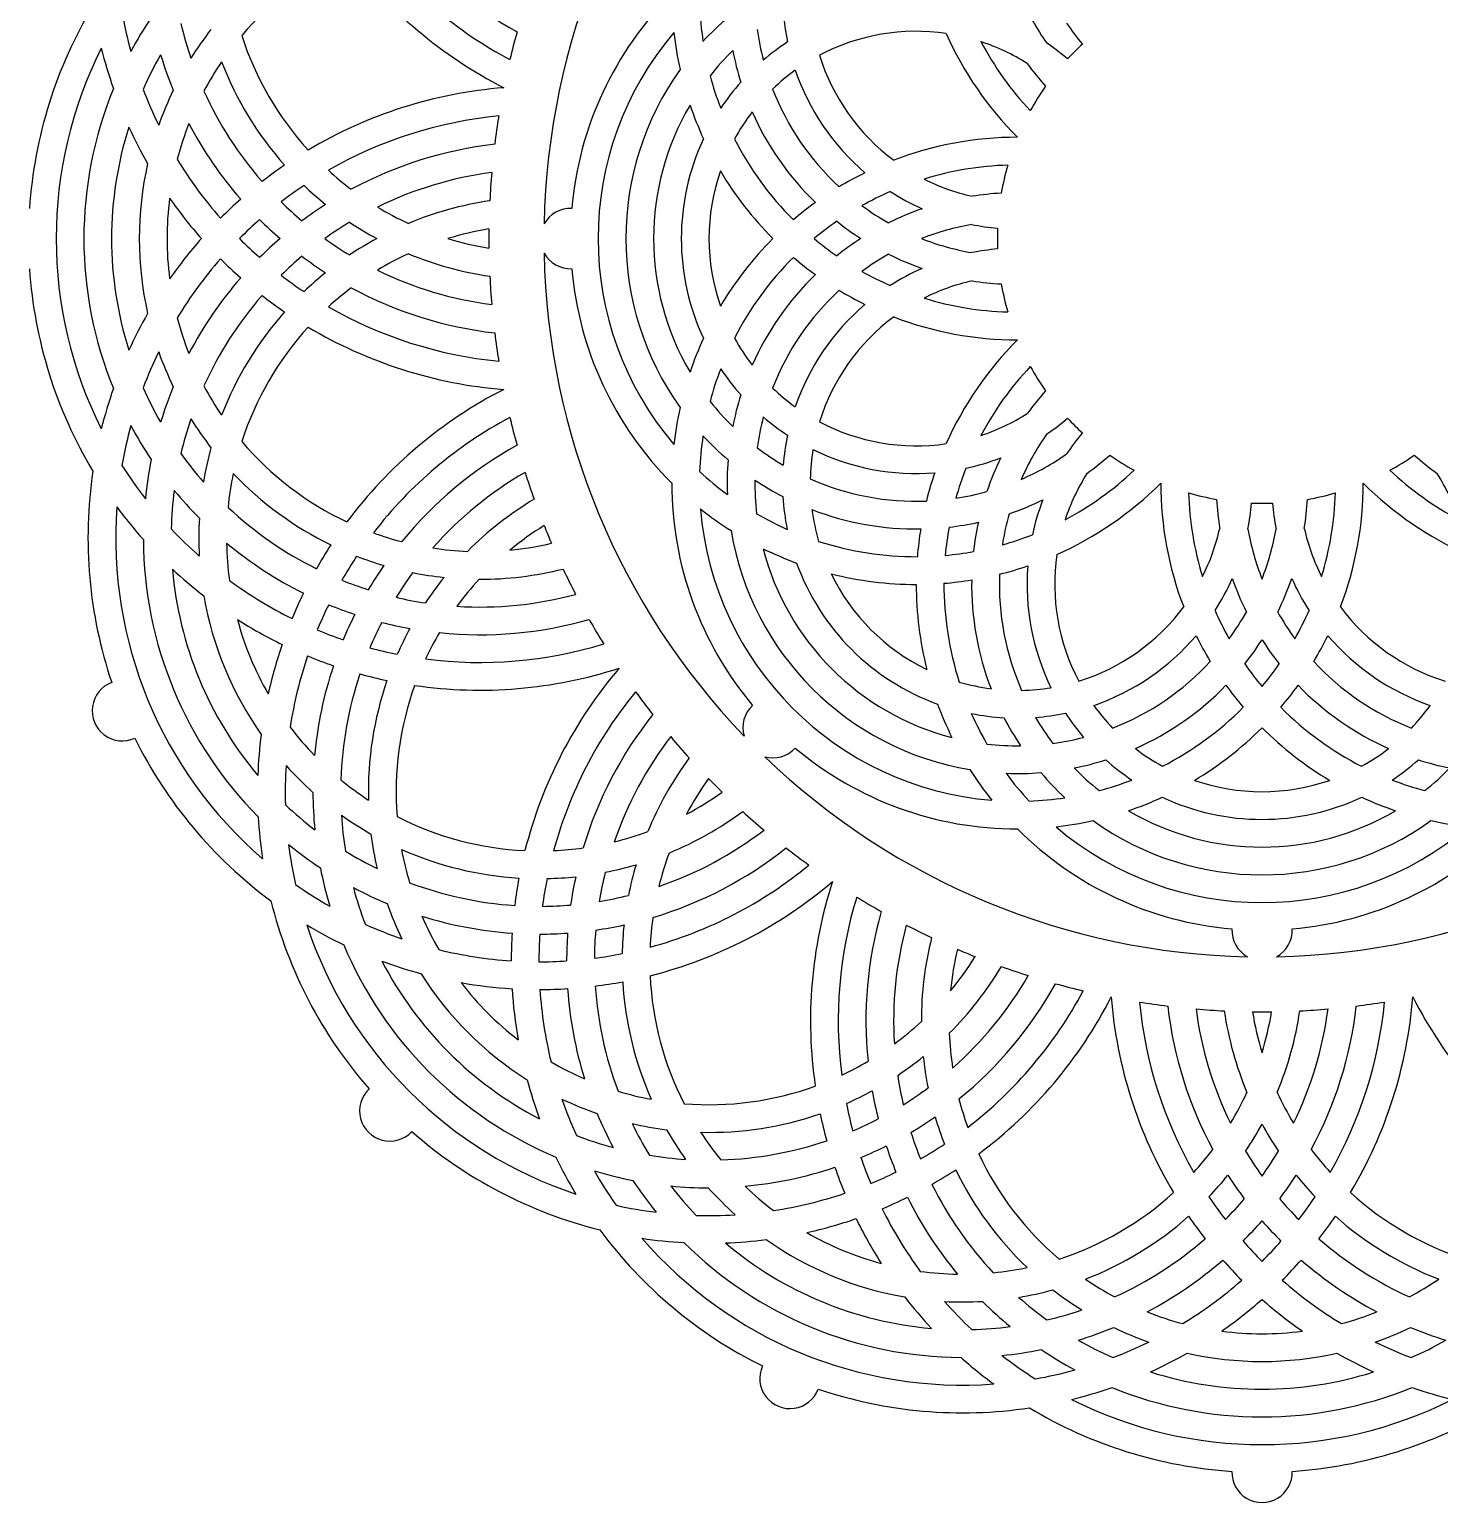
# Model space of a CAD drawing. Extents: x -277 to 340, y 45 to 239.
# Drawn here: x 159.4 to 261.1, y 51 to 157.3 of the extents above; entities that cross this region are included whole.
import ezdxf

# ---------------------------------------------------------------- set-up
doc = ezdxf.new("R2010")
doc.units = 0
doc.layers.get('0').update_dxf_attribs({"linetype": 'CONTINUOUS'})

msp = doc.modelspace()

# ---------------------------------------------------------------- linework, layer by layer
for centre, radius, start, end in [((248.323917, 142.203947), 51.826628, 136.166251, 178.833749), ((208.414282, 182.113582), 28.58608, 219.129643, 241.004472), ((191.88317, 142.203947), 22.58608, 115.157993, 139.572647), ((208.414282, 182.113582), 32.58608, 216.68209, 242.962184), ((208.414282, 182.113582), 30.58608, 217.628404, 241.975371), ((223.367922, 142.203947), 24.955995, 135, 175.001234), ((248.323917, 167.159942), 18.955995, 203.579001, 214.931961), ((191.88317, 142.203947), 32.58608, 149.000631, 176.172205), ((196.179466, 163.802886), 30.58608, 189.850306, 195.355854), ((230.677363, 159.850501), 22.955995, 182.083822, 188.575831), ((230.677363, 159.850501), 16.955995, 184.394713, 191.779963), ((191.88317, 142.203947), 28.58608, 146.094526, 151.820543), ((196.179466, 163.802886), 26.58608, 193.21679, 198.853769), ((223.367922, 142.203947), 20.955995, 130.388178, 137.255768), ((248.323917, 167.159942), 16.955995, 213.729709, 220.131165), ((191.88317, 142.203947), 24.58608, 142.143738, 148.057952), ((196.179466, 163.802886), 22.58608, 197.927353, 222.342007), ((248.323917, 142.203947), 55.794644, 164.50412, 166.621522), ((223.367922, 142.203947), 22.955995, 139.636317, 220.363683), ((230.677363, 159.850501), 24.955995, 186.394413, 192.621981), ((230.677363, 159.850501), 18.955995, 187.75248, 194.584838), ((223.367922, 142.203947), 16.955995, 123.220037, 130.605287), ((223.367922, 142.203947), 14.955995, 81.694614, 117.815745), ((248.323917, 167.159942), 24.955995, 204.015928, 225), ((223.367922, 142.203947), 14.955995, 57.632615, 71.798055), ((248.323917, 167.159942), 22.955995, 207.91859, 223.241903), ((223.367922, 142.203947), 16.955995, 49.868835, 56.270291), ((191.88317, 142.203947), 30.58608, 153.310862, 206.689138), ((196.179466, 163.802886), 32.58608, 193.960003, 199.306922), ((191.88317, 142.203947), 26.58608, 150.091198, 156.107568), ((196.179466, 163.802886), 28.58608, 196.968149, 202.399906), ((223.367922, 142.203947), 18.955995, 134.32267, 141.698977), ((230.677363, 159.850501), 20.955995, 191.241116, 197.677729), ((230.677363, 159.850501), 14.955995, 197.184255, 233.305386), ((248.323917, 142.203947), 19.100492, 132.744415, 137.255585), ((191.88317, 142.203947), 22.58608, 145.628908, 151.904324), ((196.179466, 163.802886), 24.58608, 201.092613, 221.542737), ((223.367922, 142.203947), 20.955995, 144.419291, 215.580709), ((223.367922, 142.203947), 14.955995, 125.707411, 133.850972), ((230.677363, 159.850501), 16.955995, 198.935088, 229.515361), ((248.323917, 167.159942), 20.955995, 216.020436, 221.79731), ((196.179466, 120.605009), 32.58608, 94.537816, 120.81791), ((230.677363, 159.850501), 22.955995, 194.887139, 201.058933), ((223.367922, 142.203947), 16.955995, 138.284811, 146.341087), ((248.323917, 142.203947), 19.100492, 144.878019, 151.105587), ((191.88317, 142.203947), 28.58608, 157.747888, 202.252112), ((196.179466, 163.802886), 30.58608, 200.73928, 206.03155), ((191.88317, 142.203947), 24.58608, 154.186935, 160.577249), ((196.179466, 163.802886), 26.58608, 204.35103, 221.135838), ((230.677363, 159.850501), 18.955995, 201.220007, 227.223795), ((196.179466, 120.605009), 30.58608, 95.524629, 119.871596), ((248.323917, 142.203947), 55.794644, 170.878478, 172.99588), ((223.367922, 142.203947), 18.955995, 149.453946, 210.546054), ((230.677363, 159.850501), 24.955995, 198.727433, 204.755585), ((223.367922, 142.203947), 14.955995, 142.34579, 151.31723), ((230.677363, 159.850501), 20.955995, 203.959444, 225.883298), ((191.88317, 142.203947), 26.58608, 162.378878, 197.621122), ((196.179466, 163.802886), 32.58608, 204.572558, 209.79), ((191.88317, 142.203947), 22.58608, 158.445929, 165.315501), ((196.179466, 163.802886), 28.58608, 207.73005, 221.033468), ((196.179466, 120.605009), 28.58608, 96.495528, 118.370357), ((223.367922, 142.203947), 16.955995, 154.88675, 205.11325), ((230.677363, 159.850501), 22.955995, 207.130261, 225.200375), ((230.677363, 124.557394), 24.955995, 90, 110.984072), ((196.179466, 163.802886), 30.58608, 211.263611, 221.174659), ((191.88317, 142.203947), 24.58608, 167.289765, 192.710235), ((196.179466, 120.605009), 32.58608, 124.382248, 127.913849), ((196.179466, 163.802886), 22.58608, 227.586973, 233.029922), ((196.179466, 120.605009), 26.58608, 97.448614, 116.09752), ((248.323917, 142.203947), 55.794644, 175.103104, 177.201016), ((223.367922, 142.203947), 14.955995, 160.940927, 199.059073), ((230.677363, 159.850501), 24.955995, 210.757889, 225), ((230.677363, 124.557394), 24.955995, 116.175343, 121.054712), ((230.677363, 124.557394), 22.955995, 91.758097, 107.08141), ((248.323917, 142.203947), 19.100492, 163.894413, 170.121981), ((196.179466, 120.605009), 30.58608, 123.752931, 127.560397), ((196.179466, 163.802886), 24.58608, 226.274445, 231.111859), ((230.677363, 159.850501), 14.955995, 243.201945, 257.367385), ((191.88317, 142.203947), 22.58608, 172.597392, 187.402608), ((196.179466, 163.802886), 32.58608, 214.996402, 221.515845), ((196.179466, 120.605009), 32.58608, 131.432048, 134.951514), ((196.179466, 163.802886), 26.58608, 225.467465, 229.851446), ((196.179466, 120.605009), 28.58608, 122.680558, 126.845603), ((196.179466, 120.605009), 24.58608, 98.381206, 112.643501), ((230.677363, 124.557394), 24.955995, 125.770935, 130.403003), ((230.677363, 124.557394), 22.955995, 113.580346, 119.287675), ((230.677363, 159.850501), 18.955995, 233.670908, 240.60589), ((230.677363, 159.850501), 16.955995, 237.208072, 246.067161), ((230.677363, 124.557394), 20.955995, 93.20269, 98.979564), ((196.179466, 120.605009), 30.58608, 131.326937, 135.075945), ((196.179466, 163.802886), 28.58608, 225.044617, 229.075671), ((196.179466, 163.802886), 22.58608, 238.814753, 245.223003), ((198.411927, 142.203947), 2.176594, 87.500617, 151.01142), ((230.677363, 124.557394), 20.955995, 109.1616, 116.357575), ((196.179466, 120.605009), 26.58608, 121.021673, 125.66741), ((196.179466, 163.802886), 24.58608, 236.131731, 241.462273), ((196.179466, 120.605009), 22.58608, 99.289508, 107.002059), ((248.323917, 142.203947), 55.794644, 179.290461, 180.709539), ((230.677363, 124.557394), 22.955995, 124.62264, 129.761615), ((230.677363, 159.850501), 20.955995, 231.508838, 237.360059), ((230.677363, 124.557394), 18.955995, 100.068039, 111.420999), ((230.677363, 159.850501), 16.955995, 258.729709, 265.131165), ((248.323917, 142.203947), 19.100492, 177.744415, 182.255585), ((196.179466, 120.605009), 32.58608, 138.484155, 145.003598), ((196.179466, 163.802886), 30.58608, 224.924055, 228.673063), ((196.179466, 120.605009), 28.58608, 130.924329, 134.955383), ((196.179466, 163.802886), 26.58608, 234.33259, 238.978327), ((196.179466, 120.605009), 24.58608, 118.537727, 123.868269), ((196.179466, 163.802886), 22.58608, 252.997941, 260.710492), ((230.677363, 124.557394), 24.955995, 135, 149.242111), ((230.677363, 159.850501), 22.955995, 230.238385, 235.37736), ((230.677363, 124.557394), 20.955995, 122.639941, 128.491162), ((230.677363, 159.850501), 18.955995, 248.579001, 259.931961), ((230.677363, 124.557394), 16.955995, 94.868835, 101.270291), ((196.179466, 120.605009), 30.58608, 138.825341, 148.736389), ((196.179466, 163.802886), 32.58608, 225.048486, 228.567952), ((196.179466, 120.605009), 26.58608, 130.148554, 134.532535), ((196.179466, 163.802886), 28.58608, 233.154397, 237.319442), ((196.179466, 120.605009), 22.58608, 114.776997, 121.185247), ((196.179466, 163.802886), 24.58608, 247.356499, 261.618794), ((198.411927, 142.203947), 2.176594, 208.98858, 272.499383), ((248.323917, 142.203947), 51.826628, 181.166251, 223.833749), ((230.677363, 124.557394), 22.955995, 134.799625, 152.869739), ((230.677363, 159.850501), 24.955995, 229.596997, 234.229065), ((230.677363, 124.557394), 18.955995, 119.39411, 126.329092), ((230.677363, 159.850501), 20.955995, 243.642425, 250.8384), ((191.88317, 142.203947), 32.58608, 183.827795, 210.999369), ((196.179466, 120.605009), 28.58608, 138.966532, 152.26995), ((196.179466, 163.802886), 30.58608, 232.439603, 236.247069), ((196.179466, 120.605009), 24.58608, 128.888141, 133.725555), ((196.179466, 163.802886), 26.58608, 243.90248, 262.551386), ((248.323917, 142.203947), 55.794644, 182.798984, 184.896896), ((223.367922, 142.203947), 24.955995, 184.998766, 225), ((230.677363, 124.557394), 20.955995, 134.116702, 156.040556), ((230.677363, 159.850501), 22.955995, 240.712325, 246.419654), ((230.677363, 124.557394), 16.955995, 113.932839, 122.791928), ((196.179466, 120.605009), 22.58608, 126.970078, 132.413027), ((196.179466, 163.802886), 28.58608, 241.629643, 263.504472), ((230.677363, 124.557394), 18.955995, 132.776205, 158.779993), ((230.677363, 159.850501), 24.955995, 238.945288, 243.824657), ((230.677363, 124.557394), 14.955995, 102.632615, 116.798055), ((230.677363, 159.850501), 20.955995, 261.020436, 266.79731), ((248.323917, 142.203947), 19.100492, 189.878019, 196.105587), ((196.179466, 120.605009), 26.58608, 138.864162, 155.64897), ((196.179466, 163.802886), 32.58608, 232.086151, 235.617752), ((196.179466, 163.802886), 30.58608, 240.128404, 264.475371), ((230.677363, 124.557394), 16.955995, 130.484639, 161.064912), ((230.677363, 159.850501), 22.955995, 252.91859, 268.241903), ((196.179466, 120.605009), 32.58608, 150.21, 155.427442), ((191.88317, 142.203947), 22.58608, 194.684499, 201.554071), ((196.179466, 120.605009), 24.58608, 138.457263, 158.907387), ((230.677363, 124.557394), 14.955995, 126.694614, 162.815745), ((230.677363, 159.850501), 24.955995, 249.015928, 270), ((196.179466, 120.605009), 22.58608, 137.657993, 162.072647), ((196.179466, 163.802886), 32.58608, 239.18209, 265.462184), ((248.323917, 142.203947), 55.794644, 187.00412, 189.121522), ((230.677363, 124.557394), 24.955995, 155.244415, 161.272567), ((223.367922, 142.203947), 14.955995, 208.68277, 217.65421), ((196.179466, 120.605009), 30.58608, 153.96845, 159.26072), ((191.88317, 142.203947), 24.58608, 199.422751, 205.813065), ((248.323917, 117.247952), 24.955995, 135, 155.984072), ((248.323917, 117.247952), 22.955995, 136.758097, 152.08141), ((248.323917, 142.203947), 19.100492, 208.894413, 215.121981), ((230.677363, 124.557394), 22.955995, 158.941067, 165.112861), ((223.367922, 142.203947), 16.955995, 213.658913, 221.715189), ((196.179466, 120.605009), 32.58608, 160.693078, 166.039997), ((191.88317, 142.203947), 26.58608, 203.892432, 209.908802), ((196.179466, 120.605009), 28.58608, 157.600094, 163.031851), ((191.88317, 142.203947), 22.58608, 208.095676, 214.371092), ((208.414282, 102.294313), 32.58608, 117.037816, 143.31791), ((230.677363, 124.557394), 20.955995, 162.322271, 168.758884), ((223.367922, 142.203947), 14.955995, 226.149028, 234.292589), ((248.323917, 117.247952), 20.955995, 138.20269, 143.979564), ((230.677363, 124.557394), 24.955995, 167.378019, 173.605587), ((223.367922, 142.203947), 18.955995, 218.301023, 225.67733), ((196.179466, 120.605009), 30.58608, 164.644146, 170.149694), ((191.88317, 142.203947), 28.58608, 208.179457, 213.905474), ((196.179466, 120.605009), 26.58608, 161.146231, 166.78321), ((191.88317, 142.203947), 24.58608, 211.942048, 217.856262), ((208.414282, 102.294313), 30.58608, 118.024629, 142.371596), ((248.323917, 142.203947), 55.794644, 193.378478, 195.49588), ((230.677363, 124.557394), 18.955995, 165.415162, 172.24752), ((223.367922, 142.203947), 16.955995, 229.394713, 236.779963), ((223.367922, 142.203947), 14.955995, 242.184255, 278.305386), ((223.367922, 142.203947), 14.955995, 288.201945, 302.367385), ((223.367922, 142.203947), 16.955995, 303.729709, 310.131165), ((248.323917, 142.203947), 19.100492, 222.744415, 227.255585), ((191.88317, 142.203947), 22.58608, 220.427353, 244.842007), ((230.677363, 124.557394), 22.955995, 171.424169, 177.916178), ((223.367922, 142.203947), 20.955995, 222.744232, 229.611822), ((230.677363, 124.557394), 16.955995, 168.220037, 175.605287), ((248.323917, 117.247952), 18.955995, 145.068039, 156.420999), ((248.323917, 117.247952), 16.955995, 139.868835, 146.270291), ((191.88317, 142.203947), 26.58608, 215.71679, 221.353769), ((196.179466, 120.605009), 24.58608, 164.643738, 170.557952), ((208.414282, 102.294313), 28.58608, 118.995528, 140.870357), ((223.367922, 142.203947), 18.955995, 232.75248, 239.584838), ((230.677363, 124.557394), 14.955995, 170.707411, 178.850972), ((223.367922, 142.203947), 16.955995, 243.935088, 274.515361), ((223.367922, 142.203947), 18.955995, 293.579001, 304.931961), ((223.367922, 142.203947), 20.955995, 306.020436, 311.79731), ((248.323917, 142.203947), 19.100492, 234.878019, 241.105587), ((248.323917, 142.203947), 19.100492, 298.894413, 305.121981), ((273.279912, 142.203947), 20.955995, 228.20269, 233.979564), ((191.88317, 142.203947), 30.58608, 212.350306, 217.855854), ((196.179466, 120.605009), 28.58608, 168.594526, 174.320543), ((230.677363, 124.557394), 20.955995, 175.388178, 182.255768), ((248.323917, 117.247952), 22.955995, 158.580346, 164.287675), ((223.367922, 142.203947), 16.955995, 282.208072, 291.067161), ((248.323917, 117.247952), 20.955995, 154.1616, 161.357575), ((223.367922, 142.203947), 22.955995, 297.91859, 313.241903), ((273.279912, 142.203947), 22.955995, 226.758097, 242.08141), ((196.179466, 120.605009), 32.58608, 171.500631, 198.672205), ((196.179466, 120.605009), 22.58608, 168.128908, 174.404324), ((191.88317, 142.203947), 24.58608, 223.592613, 244.042737), ((208.414282, 102.294313), 26.58608, 119.948614, 138.59752), ((248.323917, 142.203947), 55.794644, 197.603104, 199.701016), ((230.677363, 124.557394), 24.955995, 180, 220.001234), ((223.367922, 142.203947), 22.955995, 227.083822, 233.575831), ((230.677363, 124.557394), 18.955995, 179.32267, 186.698977), ((223.367922, 142.203947), 20.955995, 236.241116, 242.677729), ((223.367922, 142.203947), 18.955995, 246.220007, 272.223795), ((248.323917, 117.247952), 24.955995, 161.175343, 166.054712), ((223.367922, 142.203947), 24.955995, 294.015928, 315), ((248.323917, 117.247952), 14.955995, 147.632615, 161.798055), ((265.97047, 124.557394), 24.955995, 180, 200.984072), ((230.677363, 124.557394), 24.955995, 339.015928, 360), ((273.279912, 142.203947), 24.955995, 225, 245.984072), ((248.323917, 117.247952), 14.955995, 18.201945, 32.367385), ((196.179466, 120.605009), 26.58608, 172.591198, 178.607568), ((191.88317, 142.203947), 28.58608, 219.468149, 224.899906), ((208.414282, 102.294313), 24.58608, 120.881206, 135.143501), ((230.677363, 124.557394), 16.955995, 183.284811, 191.341087), ((223.367922, 142.203947), 18.955995, 278.670908, 285.60589), ((223.367922, 142.203947), 20.955995, 288.642425, 295.8384), ((248.323917, 117.247952), 16.955995, 158.932839, 167.791928), ((248.323917, 142.203947), 19.100492, 253.894413, 260.121981), ((265.97047, 124.557394), 22.955995, 181.758097, 197.08141), ((265.97047, 124.557394), 20.955995, 183.20269, 188.979564), ((230.677363, 124.557394), 20.955995, 351.020436, 356.79731), ((248.323917, 142.203947), 19.100492, 279.878019, 286.105587), ((230.677363, 124.557394), 22.955995, 342.91859, 358.241903), ((196.179466, 120.605009), 30.58608, 175.810862, 229.189138), ((191.88317, 142.203947), 32.58608, 216.460003, 221.806922), ((191.88317, 142.203947), 26.58608, 226.85103, 243.635838), ((223.367922, 142.203947), 24.955995, 231.394413, 237.621981), ((230.677363, 124.557394), 22.955995, 184.636317, 265.363683), ((223.367922, 142.203947), 22.955995, 239.887139, 246.058933), ((230.677363, 124.557394), 14.955995, 187.34579, 196.31723), ((223.367922, 142.203947), 20.955995, 248.959444, 270.883298), ((248.323917, 117.247952), 18.955995, 164.39411, 171.329092), ((230.677363, 124.557394), 16.955995, 348.729709, 355.131165), ((248.323917, 142.203947), 19.100492, 267.744415, 272.255585), ((265.97047, 124.557394), 16.955995, 184.868835, 191.270291), ((191.88317, 142.203947), 30.58608, 223.23928, 228.53155), ((196.179466, 120.605009), 24.58608, 176.686935, 183.077249), ((208.414282, 102.294313), 22.58608, 121.789508, 129.502059), ((248.323917, 142.203947), 55.794644, 201.790461, 203.209539), ((248.323917, 117.247952), 24.955995, 170.770935, 175.403003), ((248.323917, 117.247952), 22.955995, 169.62264, 174.761615), ((223.367922, 142.203947), 20.955995, 276.508838, 282.360059), ((248.323917, 117.247952), 20.955995, 167.639941, 173.491162), ((230.677363, 124.557394), 14.955995, 333.201945, 347.367385), ((265.97047, 124.557394), 18.955995, 190.068039, 201.420999), ((230.677363, 124.557394), 18.955995, 338.579001, 349.931961), ((265.97047, 124.557394), 14.955995, 192.632615, 206.798055), ((196.179466, 120.605009), 28.58608, 180.247888, 224.752112), ((191.88317, 142.203947), 28.58608, 230.23005, 243.533468), ((196.179466, 120.605009), 22.58608, 180.945929, 187.815501), ((191.88317, 142.203947), 22.58608, 250.086973, 255.529922), ((191.88317, 142.203947), 22.58608, 275.497941, 283.210492), ((230.677363, 124.557394), 20.955995, 189.419291, 260.580709), ((223.367922, 142.203947), 22.955995, 252.130261, 270.200375), ((223.367922, 142.203947), 22.955995, 285.712325, 291.419654), ((208.414282, 102.294313), 32.58608, 146.882248, 150.413849), ((208.414282, 102.294313), 30.58608, 146.252931, 150.060397), ((191.88317, 142.203947), 24.58608, 248.774445, 253.611859), ((191.88317, 142.203947), 22.58608, 261.314753, 267.723003), ((230.677363, 124.557394), 18.955995, 194.453946, 255.546054), ((223.367922, 142.203947), 24.955995, 243.727433, 249.755585), ((223.367922, 142.203947), 22.955995, 275.238385, 280.37736), ((248.323917, 117.247952), 14.955995, 171.694614, 207.815745), ((196.179466, 120.605009), 26.58608, 184.878878, 220.121122), ((191.88317, 142.203947), 32.58608, 227.072558, 232.29), ((208.414282, 102.294313), 28.58608, 145.180558, 149.345603), ((208.414282, 102.294313), 26.58608, 143.521673, 148.16741), ((191.88317, 142.203947), 24.58608, 258.631731, 263.962273), ((191.88317, 142.203947), 24.58608, 269.856499, 284.118794), ((248.323917, 142.203947), 55.794644, 205.298984, 207.396896), ((230.677363, 124.557394), 16.955995, 199.88675, 250.11325), ((230.677363, 124.557394), 14.955995, 205.940927, 244.059073), ((223.367922, 142.203947), 24.955995, 255.757889, 270), ((223.367922, 142.203947), 24.955995, 283.945288, 288.824657), ((248.323917, 117.247952), 16.955995, 175.484639, 206.064912), ((191.88317, 142.203947), 30.58608, 233.763611, 243.674659), ((191.88317, 142.203947), 26.58608, 247.967465, 252.351446), ((208.414282, 102.294313), 24.58608, 141.037727, 146.368269), ((208.414282, 102.294313), 22.58608, 137.276997, 143.685247), ((248.323917, 117.247952), 24.955995, 180, 194.242111), ((248.323917, 117.247952), 22.955995, 179.799625, 197.869739), ((223.367922, 142.203947), 24.955995, 274.596997, 279.229065), ((248.323917, 117.247952), 20.955995, 179.116702, 201.040556), ((248.323917, 117.247952), 18.955995, 177.776205, 203.779993), ((230.677363, 124.557394), 16.955995, 327.208072, 336.067161), ((265.97047, 124.557394), 20.955995, 199.1616, 206.357575), ((230.677363, 124.557394), 20.955995, 333.642425, 340.8384), ((265.97047, 124.557394), 16.955995, 203.932839, 212.791928), ((196.179466, 120.605009), 24.58608, 189.789765, 215.210235), ((208.414282, 102.294313), 32.58608, 153.932048, 157.451514), ((191.88317, 142.203947), 26.58608, 256.83259, 261.478327), ((191.88317, 142.203947), 26.58608, 266.40248, 285.051386), ((208.414282, 102.294313), 30.58608, 153.826937, 157.575945), ((191.88317, 142.203947), 28.58608, 247.544617, 251.575671), ((208.414282, 102.294313), 28.58608, 153.424329, 157.455383), ((230.677363, 124.557394), 14.955995, 287.184255, 323.305386), ((265.97047, 124.557394), 22.955995, 203.580346, 209.287675), ((230.677363, 124.557394), 18.955995, 323.670908, 330.60589), ((265.97047, 124.557394), 18.955995, 209.39411, 216.329092), ((230.677363, 124.557394), 22.955995, 330.712325, 336.419654), ((265.97047, 124.557394), 14.955995, 216.694614, 252.815745), ((196.179466, 120.605009), 22.58608, 195.097392, 209.902608), ((191.88317, 142.203947), 32.58608, 237.496402, 244.015845), ((191.88317, 142.203947), 30.58608, 247.424055, 251.173063), ((208.414282, 102.294313), 26.58608, 152.648554, 157.032535), ((191.88317, 142.203947), 28.58608, 255.654397, 259.819442), ((208.414282, 102.294313), 24.58608, 151.388141, 156.225555), ((208.414282, 102.294313), 22.58608, 149.470078, 154.913027), ((191.88317, 142.203947), 28.58608, 264.129643, 286.004472), ((248.323917, 142.203947), 55.794644, 209.50412, 211.621522), ((208.414282, 102.294313), 32.58608, 160.984155, 167.503598), ((191.88317, 142.203947), 30.58608, 262.628404, 286.975371), ((230.677363, 124.557394), 16.955995, 288.935088, 319.515361), ((265.97047, 124.557394), 24.955995, 206.175343, 211.054712), ((230.677363, 124.557394), 20.955995, 321.508838, 327.360059), ((265.97047, 124.557394), 20.955995, 212.639941, 218.491162), ((230.677363, 124.557394), 24.955995, 328.945288, 333.824657), ((265.97047, 124.557394), 16.955995, 220.484639, 251.064912), ((208.414282, 102.294313), 30.58608, 161.325341, 171.236389), ((191.88317, 142.203947), 32.58608, 247.548486, 251.067952), ((191.88317, 142.203947), 30.58608, 254.939603, 258.747069), ((230.677363, 124.557394), 18.955995, 291.220007, 317.223795), ((265.97047, 124.557394), 18.955995, 222.776205, 248.779993), ((208.414282, 102.294313), 28.58608, 161.466532, 174.76995), ((208.414282, 102.294313), 26.58608, 161.364162, 178.14897), ((191.88317, 142.203947), 32.58608, 254.586151, 258.117752), ((191.88317, 142.203947), 32.58608, 261.68209, 287.962184), ((226.724978, 90.059497), 32.58608, 139.537816, 165.81791), ((265.97047, 124.557394), 22.955995, 214.62264, 219.761615), ((230.677363, 124.557394), 22.955995, 320.238385, 325.37736), ((166.073853, 108.134856), 2.176594, 110.586103, 294.413897), ((208.414282, 102.294313), 24.58608, 160.957263, 181.407387), ((208.414282, 102.294313), 22.58608, 160.157993, 184.572647), ((226.724978, 90.059497), 30.58608, 140.524629, 164.871596), ((248.323917, 142.203947), 55.794644, 215.878478, 217.99588), ((230.677363, 124.557394), 14.955995, 253.68277, 262.65421), ((230.677363, 124.557394), 14.955995, 271.149028, 279.292589), ((230.677363, 124.557394), 20.955995, 293.959444, 315.883298), ((265.97047, 124.557394), 24.955995, 215.770935, 220.403003), ((230.677363, 124.557394), 24.955995, 319.596997, 324.229065), ((265.97047, 124.557394), 20.955995, 224.116702, 246.040556), ((213.03081, 106.910841), 2.176594, 132.500617, 196.01142), ((248.323917, 117.247952), 24.955995, 200.244415, 206.272567), ((248.323917, 117.247952), 14.955995, 215.707411, 223.850972), ((248.323917, 117.247952), 14.955995, 316.149028, 324.292589), ((226.724978, 90.059497), 28.58608, 141.495528, 163.370357), ((230.677363, 124.557394), 16.955995, 258.658913, 266.715189), ((248.323917, 117.247952), 22.955995, 203.941067, 210.112861), ((248.323917, 117.247952), 20.955995, 207.322271, 213.758884), ((230.677363, 124.557394), 16.955995, 274.394713, 281.779963), ((248.323917, 117.247952), 18.955995, 210.415162, 217.24752), ((248.323917, 117.247952), 16.955995, 213.220037, 220.605287), ((230.677363, 124.557394), 22.955995, 297.130261, 315.200375), ((265.97047, 124.557394), 22.955995, 224.799625, 242.869739), ((208.414282, 102.294313), 32.58608, 172.71, 177.927442), ((196.179466, 120.605009), 22.58608, 217.184499, 224.054071), ((230.677363, 124.557394), 24.955995, 300.757889, 315), ((265.97047, 124.557394), 24.955995, 225, 239.242111), ((196.179466, 120.605009), 32.58608, 206.327795, 233.499369), ((226.724978, 90.059497), 26.58608, 142.448614, 161.09752), ((248.323917, 142.203947), 55.794644, 220.103104, 222.201016), ((213.03081, 106.910841), 2.176594, 253.98858, 317.499383), ((230.677363, 124.557394), 24.955995, 229.998766, 270), ((230.677363, 124.557394), 18.955995, 263.301023, 270.67733), ((230.677363, 124.557394), 18.955995, 277.75248, 284.584838), ((248.323917, 117.247952), 14.955995, 232.34579, 241.31723), ((248.323917, 117.247952), 14.955995, 298.68277, 307.65421), ((208.414282, 102.294313), 30.58608, 176.46845, 181.76072), ((196.179466, 120.605009), 24.58608, 221.922751, 228.313065), ((226.724978, 90.059497), 24.58608, 143.381206, 157.643501), ((248.323917, 142.203947), 51.826628, 226.166251, 268.833749), ((230.677363, 124.557394), 20.955995, 281.241116, 287.677729), ((248.323917, 117.247952), 16.955995, 228.284811, 236.341087), ((248.323917, 142.203947), 51.826628, 271.166251, 313.833749), ((248.323917, 117.247952), 16.955995, 303.658913, 311.715189), ((265.97047, 124.557394), 20.955995, 252.322271, 258.758884), ((196.179466, 120.605009), 22.58608, 230.595676, 236.871092), ((226.724978, 90.059497), 22.58608, 144.289508, 152.002059), ((248.323917, 142.203947), 55.794644, 224.290461, 225.709539), ((248.323917, 117.247952), 24.955995, 212.378019, 218.605587), ((230.677363, 124.557394), 20.955995, 267.744232, 274.611822), ((248.323917, 117.247952), 22.955995, 216.424169, 222.916178), ((248.323917, 117.247952), 20.955995, 220.388178, 227.255768), ((248.323917, 117.247952), 18.955995, 224.32267, 231.698977), ((230.677363, 124.557394), 22.955995, 284.887139, 291.058933), ((248.323917, 117.247952), 14.955995, 250.940927, 289.059073), ((265.97047, 124.557394), 22.955995, 248.941067, 255.112861), ((248.323917, 117.247952), 18.955995, 308.301023, 315.67733), ((208.414282, 102.294313), 28.58608, 180.100094, 185.531851), ((196.179466, 120.605009), 22.58608, 297.997941, 305.710492), ((196.179466, 120.605009), 26.58608, 226.392432, 232.408802), ((230.677363, 124.557394), 22.955995, 272.083822, 278.575831), ((230.677363, 124.557394), 24.955995, 288.727433, 294.755585), ((248.323917, 117.247952), 16.955995, 244.88675, 295.11325), ((265.97047, 124.557394), 24.955995, 245.244415, 251.272567), ((208.414282, 102.294313), 32.58608, 183.193078, 188.539997), ((196.179466, 120.605009), 24.58608, 234.442048, 240.356262), ((208.414282, 102.294313), 26.58608, 183.646231, 189.28321), ((196.179466, 120.605009), 22.58608, 242.927353, 267.342007), ((196.179466, 120.605009), 24.58608, 292.356499, 306.618794), ((248.323917, 142.203947), 55.794644, 227.798984, 229.896896), ((230.677363, 124.557394), 24.955995, 276.394413, 282.621981), ((248.323917, 117.247952), 20.955995, 234.419291, 305.580709), ((248.323917, 117.247952), 18.955995, 239.453946, 300.546054), ((265.97047, 124.557394), 24.955995, 257.378019, 263.605587), ((208.414282, 102.294313), 24.58608, 187.143738, 193.057952), ((196.179466, 120.605009), 22.58608, 283.814753, 290.223003), ((196.179466, 120.605009), 26.58608, 288.90248, 307.551386), ((248.323917, 117.247952), 24.955995, 225, 265.001234), ((248.323917, 117.247952), 22.955995, 229.636317, 310.363683), ((248.323917, 117.247952), 24.955995, 274.998766, 315), ((208.414282, 102.294313), 30.58608, 187.144146, 192.649694), ((196.179466, 120.605009), 28.58608, 230.679457, 236.405474), ((196.179466, 120.605009), 26.58608, 238.21679, 243.853769), ((196.179466, 120.605009), 24.58608, 246.092613, 266.542737), ((208.414282, 102.294313), 22.58608, 190.628908, 196.904324), ((196.179466, 120.605009), 22.58608, 272.586973, 278.029922), ((196.179466, 120.605009), 28.58608, 286.629643, 308.504472), ((226.724978, 90.059497), 22.58608, 159.776997, 166.185247), ((248.323917, 142.203947), 55.794644, 232.00412, 234.121522), ((208.414282, 102.294313), 28.58608, 191.094526, 196.820543), ((196.179466, 120.605009), 24.58608, 281.131731, 286.462273), ((226.724978, 90.059497), 24.58608, 163.537727, 168.868269), ((196.179466, 120.605009), 30.58608, 285.128404, 309.475371), ((196.179466, 120.605009), 26.58608, 249.35103, 266.135838), ((226.724978, 90.059497), 32.58608, 169.382248, 172.913849), ((226.724978, 90.059497), 30.58608, 168.752931, 172.560397), ((196.179466, 120.605009), 24.58608, 271.274445, 276.111859), ((226.724978, 90.059497), 28.58608, 167.680558, 171.845603), ((226.724978, 90.059497), 26.58608, 166.021673, 170.66741), ((196.179466, 120.605009), 32.58608, 284.18209, 310.462184), ((248.323917, 85.763201), 32.58608, 162.037816, 188.31791), ((196.179466, 120.605009), 30.58608, 234.850306, 240.355854), ((196.179466, 120.605009), 28.58608, 241.968149, 247.399906), ((208.414282, 102.294313), 26.58608, 195.091198, 201.107568), ((196.179466, 120.605009), 26.58608, 279.33259, 283.978327), ((248.323917, 85.763201), 30.58608, 163.024629, 187.371596), ((248.323917, 142.203947), 55.794644, 238.378478, 240.49588), ((208.414282, 102.294313), 32.58608, 194.000631, 221.172205), ((208.414282, 102.294313), 24.58608, 199.186935, 205.577249), ((196.179466, 120.605009), 26.58608, 270.467465, 274.851446), ((248.323917, 85.763201), 28.58608, 163.995528, 185.870357), ((208.414282, 102.294313), 30.58608, 198.310862, 251.689138), ((196.179466, 120.605009), 32.58608, 238.960003, 244.306922), ((196.179466, 120.605009), 30.58608, 245.73928, 251.03155), ((196.179466, 120.605009), 28.58608, 252.73005, 266.033468), ((208.414282, 102.294313), 22.58608, 203.445929, 210.315501), ((196.179466, 120.605009), 28.58608, 278.154397, 282.319442), ((226.724978, 90.059497), 24.58608, 173.888141, 178.725555), ((226.724978, 90.059497), 22.58608, 171.970078, 177.413027), ((248.323917, 85.763201), 26.58608, 164.948614, 183.59752), ((248.323917, 142.203947), 55.794644, 242.603104, 244.701016), ((226.724978, 90.059497), 32.58608, 176.432048, 179.951514), ((226.724978, 90.059497), 30.58608, 176.326937, 180.075945), ((196.179466, 120.605009), 28.58608, 270.044617, 274.075671), ((226.724978, 90.059497), 28.58608, 175.924329, 179.955383), ((226.724978, 90.059497), 26.58608, 175.148554, 179.532535), ((248.323917, 85.763201), 24.58608, 165.881206, 180.143501), ((248.323917, 92.291957), 2.176594, 177.500617, 241.01142), ((248.323917, 92.291957), 2.176594, 298.98858, 2.499383), ((208.414282, 102.294313), 28.58608, 202.747888, 247.252112), ((196.179466, 120.605009), 30.58608, 256.263611, 266.174659), ((196.179466, 120.605009), 30.58608, 277.439603, 281.247069), ((208.414282, 102.294313), 22.58608, 320.497941, 328.210492), ((248.323917, 85.763201), 22.58608, 166.789508, 174.502059), ((248.323917, 142.203947), 55.794644, 246.790461, 248.209539), ((208.414282, 102.294313), 26.58608, 207.378878, 242.621122), ((196.179466, 120.605009), 32.58608, 249.572558, 254.79), ((196.179466, 120.605009), 30.58608, 269.924055, 273.673063), ((208.414282, 102.294313), 24.58608, 314.856499, 329.118794), ((248.323917, 142.203947), 55.794644, 250.298984, 252.396896), ((208.414282, 102.294313), 24.58608, 212.289765, 237.710235), ((208.414282, 102.294313), 22.58608, 217.597392, 232.402608), ((196.179466, 120.605009), 32.58608, 259.996402, 266.515845), ((196.179466, 120.605009), 32.58608, 277.086151, 280.617752), ((226.724978, 90.059497), 26.58608, 183.864162, 200.64897), ((226.724978, 90.059497), 24.58608, 183.457263, 203.907387), ((226.724978, 90.059497), 22.58608, 182.657993, 207.072647), ((208.414282, 102.294313), 26.58608, 311.40248, 330.051386), ((208.414282, 102.294313), 28.58608, 309.129643, 331.004472), ((248.323917, 142.203947), 55.794644, 254.50412, 256.621522), ((226.724978, 90.059497), 32.58608, 183.484155, 190.003598), ((196.179466, 120.605009), 32.58608, 270.048486, 273.567952), ((226.724978, 90.059497), 30.58608, 183.825341, 193.736389), ((226.724978, 90.059497), 28.58608, 183.966532, 197.26995), ((208.414282, 102.294313), 30.58608, 307.628404, 331.975371), ((208.414282, 102.294313), 32.58608, 306.68209, 332.962184), ((269.922855, 90.059497), 32.58608, 184.537816, 210.81791), ((226.724978, 90.059497), 32.58608, 329.18209, 355.462184), ((288.233551, 102.294313), 32.58608, 207.037816, 233.31791), ((269.922855, 90.059497), 30.58608, 185.524629, 209.871596), ((248.323917, 142.203947), 55.794644, 260.878478, 262.99588), ((269.922855, 90.059497), 28.58608, 186.495528, 208.370357), ((269.922855, 90.059497), 26.58608, 187.448614, 206.09752), ((248.323917, 142.203947), 55.794644, 265.103104, 267.201016), ((269.922855, 90.059497), 24.58608, 188.381206, 202.643501), ((269.922855, 90.059497), 22.58608, 189.289508, 197.002059), ((248.323917, 142.203947), 55.794644, 269.290461, 270.709539), ((226.724978, 90.059497), 22.58608, 342.997941, 350.710492), ((226.724978, 90.059497), 24.58608, 337.356499, 351.618794), ((226.724978, 90.059497), 26.58608, 333.90248, 352.551386), ((248.323917, 142.203947), 55.794644, 272.798984, 274.896896), ((226.724978, 90.059497), 28.58608, 331.629643, 353.504472), ((226.724978, 90.059497), 30.58608, 330.128404, 354.475371), ((248.323917, 142.203947), 55.794644, 277.00412, 279.121522), ((208.414282, 102.294313), 22.58608, 306.314753, 312.723003), ((248.323917, 85.763201), 22.58608, 182.276997, 188.685247), ((208.414282, 102.294313), 24.58608, 303.631731, 308.962273), ((248.323917, 85.763201), 24.58608, 186.037727, 191.368269), ((208.414282, 102.294313), 22.58608, 239.684499, 246.554071), ((208.414282, 102.294313), 22.58608, 295.086973, 300.529922), ((185.372444, 79.252474), 2.176594, 133.086103, 316.913897), ((226.724978, 90.059497), 32.58608, 195.21, 200.427442), ((208.414282, 102.294313), 22.58608, 265.427353, 289.842007), ((248.323917, 85.763201), 26.58608, 188.521673, 193.16741), ((208.414282, 102.294313), 26.58608, 301.83259, 306.478327), ((226.724978, 90.059497), 30.58608, 198.96845, 204.26072), ((208.414282, 102.294313), 24.58608, 244.422751, 250.813065), ((208.414282, 102.294313), 22.58608, 253.095676, 259.371092), ((208.414282, 102.294313), 24.58608, 293.774445, 298.611859), ((248.323917, 85.763201), 30.58608, 191.252931, 195.060397), ((248.323917, 85.763201), 28.58608, 190.180558, 194.345603), ((248.323917, 85.763201), 22.58608, 194.470078, 199.913027), ((226.724978, 90.059497), 22.58608, 328.814753, 335.223003), ((269.922855, 90.059497), 22.58608, 204.776997, 211.185247), ((226.724978, 90.059497), 28.58608, 202.600094, 208.031851), ((208.414282, 102.294313), 24.58608, 268.592613, 289.042737), ((248.323917, 85.763201), 32.58608, 191.882248, 195.413849), ((208.414282, 102.294313), 26.58608, 292.967465, 297.351446), ((208.414282, 102.294313), 28.58608, 300.654397, 304.819442), ((248.323917, 85.763201), 24.58608, 196.388141, 201.225555), ((208.414282, 102.294313), 32.58608, 228.827795, 255.999369), ((208.414282, 102.294313), 24.58608, 256.942048, 262.856262), ((226.724978, 90.059497), 26.58608, 206.146231, 211.78321), ((226.724978, 90.059497), 24.58608, 209.643738, 215.557952), ((226.724978, 90.059497), 22.58608, 213.128908, 219.404324), ((248.323917, 85.763201), 26.58608, 197.648554, 202.032535), ((226.724978, 90.059497), 24.58608, 326.131731, 331.462273), ((269.922855, 90.059497), 24.58608, 208.537727, 213.868269), ((208.414282, 102.294313), 26.58608, 248.892432, 254.908802), ((208.414282, 102.294313), 26.58608, 271.85103, 288.635838), ((208.414282, 102.294313), 28.58608, 292.544617, 296.575671), ((248.323917, 85.763201), 28.58608, 198.424329, 202.455383), ((208.414282, 102.294313), 30.58608, 299.939603, 303.747069), ((226.724978, 90.059497), 32.58608, 205.693078, 211.039997), ((208.414282, 102.294313), 26.58608, 260.71679, 266.353769), ((248.323917, 85.763201), 30.58608, 198.826937, 202.575945), ((248.323917, 85.763201), 22.58608, 205.157993, 229.572647), ((226.724978, 90.059497), 22.58608, 317.586973, 323.029922), ((269.922855, 90.059497), 26.58608, 211.021673, 215.66741), ((226.724978, 90.059497), 26.58608, 324.33259, 328.978327), ((269.922855, 90.059497), 22.58608, 216.970078, 222.413027), ((226.724978, 90.059497), 30.58608, 209.644146, 215.149694), ((208.414282, 102.294313), 28.58608, 253.179457, 258.905474), ((208.414282, 102.294313), 28.58608, 275.23005, 288.533468), ((248.323917, 85.763201), 32.58608, 198.932048, 202.451514), ((208.414282, 102.294313), 30.58608, 292.424055, 296.173063), ((208.414282, 102.294313), 32.58608, 299.586151, 303.117752), ((248.323917, 85.763201), 24.58608, 205.957263, 226.407387), ((226.724978, 90.059497), 24.58608, 316.274445, 321.111859), ((269.922855, 90.059497), 28.58608, 212.680558, 216.845603), ((226.724978, 90.059497), 28.58608, 323.154397, 327.319442), ((269.922855, 90.059497), 24.58608, 218.888141, 223.725555), ((226.724978, 90.059497), 28.58608, 213.594526, 219.320543), ((208.414282, 102.294313), 28.58608, 264.468149, 269.899906), ((226.724978, 90.059497), 26.58608, 217.591198, 223.607568), ((226.724978, 90.059497), 24.58608, 221.686935, 228.077249), ((226.724978, 90.059497), 22.58608, 225.945929, 232.815501), ((248.323917, 85.763201), 26.58608, 206.364162, 223.14897), ((226.724978, 90.059497), 22.58608, 287.927353, 312.342007), ((269.922855, 90.059497), 22.58608, 227.657993, 252.072647), ((208.414282, 102.294313), 30.58608, 257.350306, 262.855854), ((208.414282, 102.294313), 30.58608, 278.763611, 288.674659), ((208.414282, 102.294313), 32.58608, 292.548486, 296.067952), ((248.323917, 85.763201), 28.58608, 206.466532, 219.76995), ((269.922855, 90.059497), 30.58608, 213.752931, 217.560397), ((226.724978, 90.059497), 26.58608, 315.467465, 319.851446), ((269.922855, 90.059497), 26.58608, 220.148554, 224.532535), ((226.724978, 90.059497), 30.58608, 322.439603, 326.247069), ((208.414282, 102.294313), 30.58608, 268.23928, 273.53155), ((208.414282, 102.294313), 32.58608, 282.496402, 289.015845), ((248.323917, 85.763201), 32.58608, 205.984155, 212.503598), ((248.323917, 85.763201), 30.58608, 206.325341, 216.236389), ((226.724978, 90.059497), 24.58608, 291.092613, 311.542737), ((269.922855, 90.059497), 32.58608, 214.382248, 217.913849), ((226.724978, 90.059497), 28.58608, 315.044617, 319.075671), ((269.922855, 90.059497), 28.58608, 220.924329, 224.955383), ((226.724978, 90.059497), 32.58608, 322.086151, 325.617752), ((269.922855, 90.059497), 24.58608, 228.457263, 248.907387), ((226.724978, 90.059497), 32.58608, 216.500631, 243.672205), ((226.724978, 90.059497), 22.58608, 240.097392, 254.902608), ((226.724978, 90.059497), 30.58608, 220.810862, 274.189138), ((208.414282, 102.294313), 32.58608, 261.460003, 266.806922), ((226.724978, 90.059497), 28.58608, 225.247888, 269.752112), ((208.414282, 102.294313), 32.58608, 272.072558, 277.29), ((226.724978, 90.059497), 26.58608, 229.878878, 265.121122), ((226.724978, 90.059497), 24.58608, 234.789765, 260.210235), ((226.724978, 90.059497), 26.58608, 294.35103, 311.135838), ((269.922855, 90.059497), 30.58608, 221.326937, 225.075945), ((226.724978, 90.059497), 30.58608, 314.924055, 318.673063), ((269.922855, 90.059497), 26.58608, 228.864162, 245.64897), ((226.724978, 90.059497), 28.58608, 297.73005, 311.033468), ((269.922855, 90.059497), 32.58608, 221.432048, 224.951514), ((226.724978, 90.059497), 32.58608, 315.048486, 318.567952), ((269.922855, 90.059497), 28.58608, 228.966532, 242.26995), ((226.724978, 90.059497), 22.58608, 262.184499, 269.054071), ((226.724978, 90.059497), 22.58608, 275.595676, 281.871092), ((248.323917, 85.763201), 22.58608, 235.628908, 241.904324), ((226.724978, 90.059497), 30.58608, 301.263611, 311.174659), ((269.922855, 90.059497), 30.58608, 228.825341, 238.736389), ((248.323917, 85.763201), 22.58608, 298.095676, 304.371092), ((226.724978, 90.059497), 24.58608, 279.442048, 285.356262), ((248.323917, 85.763201), 24.58608, 232.143738, 238.057952), ((248.323917, 85.763201), 32.58608, 217.71, 222.927442), ((226.724978, 90.059497), 24.58608, 266.922751, 273.313065), ((248.323917, 85.763201), 30.58608, 221.46845, 226.76072), ((248.323917, 85.763201), 28.58608, 225.100094, 230.531851), ((248.323917, 85.763201), 26.58608, 228.646231, 234.28321), ((226.724978, 90.059497), 26.58608, 283.21679, 288.853769), ((226.724978, 90.059497), 32.58608, 304.996402, 311.515845), ((269.922855, 90.059497), 32.58608, 228.484155, 235.003598), ((248.323917, 85.763201), 22.58608, 248.445929, 255.315501), ((248.323917, 85.763201), 22.58608, 284.684499, 291.554071), ((226.724978, 90.059497), 26.58608, 271.392432, 277.408802), ((226.724978, 90.059497), 28.58608, 286.968149, 292.399906), ((248.323917, 85.763201), 26.58608, 240.091198, 246.107568), ((248.323917, 85.763201), 24.58608, 244.186935, 250.577249), ((248.323917, 85.763201), 22.58608, 262.597392, 277.402608), ((248.323917, 85.763201), 24.58608, 289.422751, 295.813065), ((269.922855, 90.059497), 28.58608, 247.600094, 253.031851), ((248.323917, 85.763201), 26.58608, 293.892432, 299.908802), ((226.724978, 90.059497), 28.58608, 275.679457, 281.405474), ((248.323917, 85.763201), 28.58608, 236.094526, 241.820543), ((226.724978, 90.059497), 30.58608, 290.73928, 296.03155), ((226.724978, 90.059497), 32.58608, 294.572558, 299.79), ((248.323917, 85.763201), 24.58608, 257.289765, 282.710235), ((269.922855, 90.059497), 32.58608, 240.21, 245.427442), ((269.922855, 90.059497), 30.58608, 243.96845, 249.26072), ((214.254825, 59.953884), 2.176594, 155.586103, 339.413897), ((248.323917, 85.763201), 32.58608, 228.193078, 233.539997), ((248.323917, 85.763201), 30.58608, 232.144146, 237.649694), ((226.724978, 90.059497), 30.58608, 279.850306, 285.355854), ((248.323917, 85.763201), 26.58608, 252.378878, 287.621122), ((226.724978, 90.059497), 32.58608, 251.327795, 278.499369), ((226.724978, 90.059497), 32.58608, 283.960003, 289.306922), ((248.323917, 85.763201), 28.58608, 247.747888, 292.252112), ((269.922855, 90.059497), 32.58608, 250.693078, 256.039997), ((248.323917, 85.763201), 32.58608, 239.000631, 266.172205), ((248.323917, 85.763201), 30.58608, 243.310862, 296.689138), ((248.323917, 85.763201), 32.58608, 273.827795, 300.999369), ((248.323917, 53.17712), 2.176594, 178.086103, 1.913897)]:
    msp.add_arc(centre, radius, start, end)

doc.saveas('drawing.dxf')
